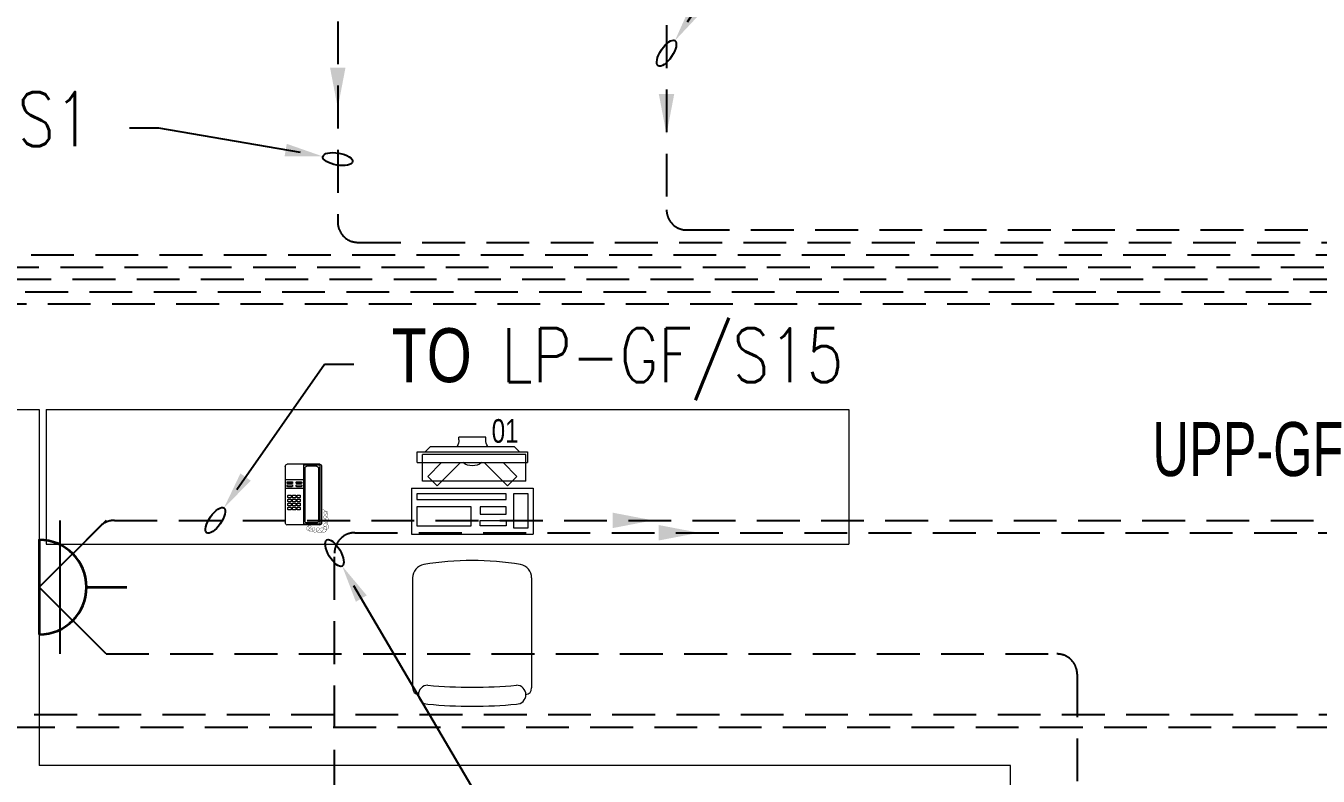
# Model space of a CAD drawing. Header units: inches. Extents: x -12418 to 57169, y -29325 to 19878.
# Drawn here: x 14148 to 18939, y -4107 to -1326 of the extents above; entities that cross this region are included whole.
import ezdxf
from ezdxf import colors
from ezdxf.entities.mleader import LeaderData, LeaderLine
from ezdxf.enums import TextEntityAlignment as Align
from ezdxf.math import Vec2, Vec3

# ---------------------------------------------------------------- set-up
doc = ezdxf.new("R2010")
doc.units = ezdxf.units.IN
doc.header["$LTSCALE"] = 25
doc.header["$MEASUREMENT"] = 0
doc.linetypes.add('DASHDOT', pattern=[25.4, 12.7, -6.35, 0, -6.35])
doc.linetypes.add('HIDDEN', pattern=[9.525, 6.35, -3.175])
doc.layers.get('0').update_dxf_attribs({"color": 8})
doc.layers.get('Defpoints').update_dxf_attribs({"color": 8})
for name, color, linetype, lineweight in [('00-Ground Floor$0$72_EGR_EQP_TAG', 142, 'Continuous', 5), ('00-Ground Floor$0$LOADING', 253, 'Continuous', 5), ('00-Ground Floor$0$Walls', 251, 'Continuous', 5), ('E-LITE-CIRC @ 100', 6, 'Continuous', 25), ('E-LITE-CLNG-CNDT', 6, 'DASHDOT', 35), ('E-LITE-EXIT-NUMB', 6, 'Continuous', 25), ('E-POWR-FLOR-CNDT', 6, 'HIDDEN', 25), ('E-POWR-FLOR-CNDT @ 100', 6, 'HIDDEN', 25), ('E-POWR-TEXT @ 100', 6, 'Continuous', 25), ('E-POWR-WALL @ 100', 4, 'Continuous', 35)]:
    doc.layers.add(name, color=color, linetype=linetype, lineweight=lineweight)
doc.styles.add('00-Ground Floor$0$X3G_ENTITY_257CFD', font='swisscl.ttf', dxfattribs={"height": 200})
doc.styles.add('DC_Elc_Romans', font='elc_romans.shx', dxfattribs={"width": 0.7})
doc.styles.add('DC_Simplex', font='SIMPLEX.shx', dxfattribs={"width": 0.7})

# ---------------------------------------------------------------- blocks, each defined once
blk = doc.blocks.new('00-Ground Floor$0$DM20079-P')
at = {"color": 0}
for p, q in [((-0.0686, 0.217), (-0.0686, 0.008)), ((-0.0616, 0.225), (0.0594, 0.225)), ((-0.0616, 0.225), (-0.0616, 0)), ((-0.0616, 0.222), (-0.0016, 0.222)), ((-0.0616, 0.212), (-0.0565, 0.212)), ((-0.0566, 0.2105), (-0.0566, 0.0145)), ((-0.0496, 0.2175), (-0.0136, 0.2175)), ((-0.0068, 0.212), (-0.0016, 0.212)), ((-0.0066, 0.2105), (-0.0066, 0.0145)), ((-0.0016, 0.225), (-0.0016, 0)), ((0.0664, 0.217), (0.0664, 0.008)), ((-0.0016, 0.1675), (0.0664, 0.1675)), ((-0.0016, 0.135), (0.0664, 0.135)), ((-0.0616, 0.013), (-0.0565, 0.013)), ((-0.0616, 0.003), (-0.0016, 0.003)), ((-0.0594, 0), (0.0594, 0)), ((-0.0496, 0.0075), (-0.0136, 0.0075)), ((-0.0068, 0.013), (-0.0016, 0.013))]:
    blk.add_line(p, q, dxfattribs=at)
for points in [[(0.0074, 0.1605, 0.414214), (0.0054, 0.1585), (0.0054, 0.1555, 0.414214), (0.0074, 0.1535), (0.0234, 0.1535, 0.414214), (0.0254, 0.1555), (0.0254, 0.1585, 0.414214), (0.0234, 0.1605)], [(0.0234, 0.142, 0.414214), (0.0254, 0.144), (0.0254, 0.147, 0.414214), (0.0234, 0.149), (0.0074, 0.149, 0.414214), (0.0054, 0.147), (0.0054, 0.144, 0.414214), (0.0074, 0.142)], [(0.0574, 0.1535, 0.414214), (0.0594, 0.1555), (0.0594, 0.1585, 0.414214), (0.0574, 0.1605), (0.0414, 0.1605, 0.414214), (0.0394, 0.1585), (0.0394, 0.1555, 0.414214), (0.0414, 0.1535)], [(0.0574, 0.142, 0.414214), (0.0594, 0.144), (0.0594, 0.147, 0.414214), (0.0574, 0.149), (0.0414, 0.149, 0.414214), (0.0394, 0.147), (0.0394, 0.144, 0.414214), (0.0414, 0.142)], [(0.0104, 0.103, 0.414214), (0.0124, 0.101), (0.0204, 0.101, 0.414214), (0.0224, 0.103), (0.0224, 0.109, 0.414214), (0.0204, 0.111), (0.0124, 0.111, 0.414214), (0.0104, 0.109)], [(0.0104, 0.088, 0.414214), (0.0124, 0.086), (0.0204, 0.086, 0.414214), (0.0224, 0.088), (0.0224, 0.094, 0.414214), (0.0204, 0.096), (0.0124, 0.096, 0.414214), (0.0104, 0.094)], [(0.0274, 0.103, 0.414214), (0.0294, 0.101), (0.0374, 0.101, 0.414214), (0.0394, 0.103), (0.0394, 0.109, 0.414214), (0.0374, 0.111), (0.0294, 0.111, 0.414214), (0.0274, 0.109)], [(0.0274, 0.088, 0.414214), (0.0294, 0.086), (0.0374, 0.086, 0.414214), (0.0394, 0.088), (0.0394, 0.094, 0.414214), (0.0374, 0.096), (0.0294, 0.096, 0.414214), (0.0274, 0.094)], [(0.0444, 0.103, 0.414214), (0.0464, 0.101), (0.0544, 0.101, 0.414214), (0.0564, 0.103), (0.0564, 0.109, 0.414214), (0.0544, 0.111), (0.0464, 0.111, 0.414214), (0.0444, 0.109)], [(0.0444, 0.088, 0.414214), (0.0464, 0.086), (0.0544, 0.086, 0.414214), (0.0564, 0.088), (0.0564, 0.094, 0.414214), (0.0544, 0.096), (0.0464, 0.096, 0.414214), (0.0444, 0.094)], [(0.0104, 0.073, 0.414214), (0.0124, 0.071), (0.0204, 0.071, 0.414214), (0.0224, 0.073), (0.0224, 0.079, 0.414214), (0.0204, 0.081), (0.0124, 0.081, 0.414214), (0.0104, 0.079)], [(0.0104, 0.058, 0.414214), (0.0124, 0.056), (0.0204, 0.056, 0.414214), (0.0224, 0.058), (0.0224, 0.064, 0.414214), (0.0204, 0.066), (0.0124, 0.066, 0.414214), (0.0104, 0.064)], [(0.0274, 0.073, 0.414214), (0.0294, 0.071), (0.0374, 0.071, 0.414214), (0.0394, 0.073), (0.0394, 0.079, 0.414214), (0.0374, 0.081), (0.0294, 0.081, 0.414214), (0.0274, 0.079)], [(0.0274, 0.058, 0.414214), (0.0294, 0.056), (0.0374, 0.056, 0.414214), (0.0394, 0.058), (0.0394, 0.064, 0.414214), (0.0374, 0.066), (0.0294, 0.066, 0.414214), (0.0274, 0.064)], [(0.0444, 0.073, 0.414214), (0.0464, 0.071), (0.0544, 0.071, 0.414214), (0.0564, 0.073), (0.0564, 0.079, 0.414214), (0.0544, 0.081), (0.0464, 0.081, 0.414214), (0.0444, 0.079)], [(0.0444, 0.058, 0.414214), (0.0464, 0.056), (0.0544, 0.056, 0.414214), (0.0564, 0.058), (0.0564, 0.064, 0.414214), (0.0544, 0.066), (0.0464, 0.066, 0.414214), (0.0444, 0.064)]]:
    blk.add_lwpolyline(points, format="xyb", close=True, dxfattribs=at)
at = {"color": 0, "const_width": 0.001}
blk.add_lwpolyline([(-0.0686, 0.059, 0.184574), (-0.0861, 0.0478, 1.44364), (-0.0769, 0.0452, 0.837915), (-0.0907, 0.0465, 0.30536), (-0.0835, 0.0248, 1.584726), (-0.0815, 0.034, 0.253153), (-0.094, 0.0228, 0.874198), (-0.0776, 0.0142, 0.915253), (-0.0897, 0.0168, 0.223821), (-0.0874, -0.0011, 1.703343), (-0.0796, 0.005, 0.588962), (-0.0934, -0.0114, 0.717795), (-0.0769, -0.0108, 0.983104), (-0.0875, -0.0075, 0.326362), (-0.0815, -0.0259, 0.758716), (-0.0657, -0.0134, 0.906186), (-0.0743, -0.016, 0.189488), (-0.067, -0.0272, 0.7948), (-0.0506, -0.0127, 1.223996), (-0.0585, -0.0193, 0.072149), (-0.0473, -0.0259, 0.645886), (-0.0341, -0.0134, 1.366917), (-0.042, -0.0193, 0.078415), (-0.0315, -0.0246, 0.723006), (-0.0229, -0.0127, 1.105484), (-0.0289, -0.018, 0.327892), (-0.017, -0.0193, 0.446638), (-0.0144, -0.0068, 0.327263), (-0.0269, -0.0029, 1.240441), (-0.0229, -0.0094, 0.611307), (-0.0278, 0.0075)], format="xyb", dxfattribs=at)
at = {"color": 0}
for centre, radius, start, end in [((-0.0605, 0.217), 0.00813, 97.9633, 179.6649), ((-0.0496, 0.2105), 0.007, 90, 180), ((-0.0136, 0.2105), 0.007, 0, 90), ((0.0582, 0.217), 0.00813, 0.3351, 82.0367), ((-0.0605, 0.008), 0.00813, 180.3351, 277.9633), ((-0.0496, 0.0145), 0.007, 180, 270), ((-0.0136, 0.0145), 0.007, 270, 0), ((0.0582, 0.008), 0.00813, 277.9633, 359.6649)]:
    blk.add_arc(centre, radius, start, end, dxfattribs=at)
blk = doc.blocks.new('00-Ground Floor$0$GF21021-P')
for p, q in [((-0.2207, 0.4756), (-0.2207, 0.0675)), ((0.2205, 0.4756), (0.2205, 0.0675))]:
    blk.add_line(p, q)
for centre, radius, start, end in [((-0.0001, -0.5295), 1.0695, 80.3671, 99.6329), ((-0.1707, 0.4756), 0.05, 99.6329, 180), ((0.1705, 0.4756), 0.05, 0, 80.3671), ((-0.1957, 0.0675), 0.025, 180, 261.4721), ((-0.1643, 0.0425), 0.0351, 90, 270), ((0, 1.8467), 1.7767, 264.6946, 275.3053), ((0.1641, 0.0425), 0.0351, 270, 90), ((0.1955, 0.0675), 0.025, 278.5279, 0), ((0, 1.8314), 1.8314, 264.8532, 275.147)]:
    blk.add_arc(centre, radius, start, end)
blk = doc.blocks.new('00-Ground Floor$0$ITCWLS1-P')
at = {"layer": '00-Ground Floor$0$LOADING'}
for p, q in [((-0.17, 0.45), (-0.17, 0)), ((-0.17, 0.45), (0, 0.45)), ((0, 0.45), (0, 0)), ((-0.3251, 0.38, 0), (-0.3051, 0.4, 0)), ((-0.2651, 0.43, 0), (-0.3051, 0.43, 0)), ((-0.3051, 0.43, 0), (-0.3051, 0.02, 0)), ((-0.197, 0.4094), (-0.295, 0.4094)), ((-0.295, 0.0264), (-0.295, 0.4094)), ((-0.2651, 0.43, 0), (-0.2651, 0.02, 0)), ((-0.197, 0.0264), (-0.197, 0.4094)), ((-0.1496, 0.4305), (-0.1291, 0.4305)), ((-0.1291, 0.4305), (-0.1291, 0.4089)), ((-0.3251, 0.38, 0), (-0.3251, 0.07, 0)), ((-0.3503, 0.275), (-0.3596, 0.275)), ((-0.3596, 0.175), (-0.3596, 0.275)), ((-0.3503, 0.175), (-0.3596, 0.175)), ((-0.3251, 0.07, 0), (-0.3051, 0.05, 0)), ((-0.3051, 0.02, 0), (-0.2651, 0.02, 0)), ((-0.197, 0.0264), (-0.295, 0.0264)), ((-0.17, 0), (0, 0))]:
    blk.add_line(p, q, dxfattribs=at)
at = {"layer": '00-Ground Floor$0$LOADING', "extrusion": (2.48281e-10, 3.18408e-10, -1)}
for p, q in [((-0.2651, 0.3395), (-0.2144, 0.3902)), ((-0.1791, 0.3548), (-0.2144, 0.3902)), ((-0.2651, 0.2688), (-0.1791, 0.3548))]:
    blk.add_line(p, q, dxfattribs=at)
at = {"layer": '00-Ground Floor$0$LOADING', "extrusion": (2.48281e-10, -3.18408e-10, -1)}
for p, q in [((-0.2651, 0.1812), (-0.1791, 0.0952)), ((-0.2651, 0.1105), (-0.2144, 0.0598)), ((-0.1791, 0.0952), (-0.2144, 0.0598))]:
    blk.add_line(p, q, dxfattribs=at)
at = {"layer": '00-Ground Floor$0$LOADING'}
for points in [[(-0.1291, 0.4089), (-0.1291, 0.1), (-0.1496, 0.1), (-0.1496, 0.4305)], [(-0.1496, 0.1), (-0.1496, 0.1), (-0.1496, 0.1), (-0.1496, 0.1), (-0.1496, 0.1), (-0.1496, 0.1), (-0.1496, 0.1), (-0.1496, 0.1), (-0.1496, 0.1)], [(-0.1496, 0.1), (-0.1496, 0.1), (-0.1496, 0.1), (-0.1496, 0.1), (-0.1496, 0.1), (-0.1496, 0.1), (-0.1496, 0.1), (-0.1496, 0.1), (-0.1496, 0.1), (-0.1496, 0.1), (-0.1496, 0.1), (-0.1496, 0.1), (-0.1496, 0.1), (-0.1496, 0.1), (-0.1496, 0.1), (-0.1496, 0.1), (-0.1496, 0.1), (-0.1496, 0.1)], [(-0.1496, 0.1), (-0.1496, 0.1), (-0.1496, 0.1), (-0.1496, 0.1), (-0.1496, 0.1), (-0.1496, 0.1), (-0.1496, 0.1), (-0.1496, 0.1), (-0.1496, 0.1), (-0.1496, 0.1)], [(-0.1496, 0.1), (-0.1496, 0.1), (-0.1496, 0.1), (-0.1496, 0.1), (-0.1496, 0.1), (-0.1496, 0.1), (-0.1496, 0.1)], [(-0.1496, 0.1), (-0.1496, 0.1), (-0.1496, 0.1), (-0.1496, 0.1), (-0.1496, 0.1), (-0.1496, 0.1), (-0.1496, 0.1), (-0.1496, 0.1), (-0.1496, 0.1), (-0.1496, 0.1)], [(-0.1496, 0.1), (-0.1496, 0.1), (-0.1496, 0.1), (-0.1496, 0.1), (-0.1496, 0.1), (-0.1496, 0.1), (-0.1496, 0.1), (-0.1496, 0.1), (-0.1496, 0.1), (-0.1496, 0.1), (-0.1496, 0.1), (-0.1496, 0.1), (-0.1496, 0.1), (-0.1496, 0.1), (-0.1496, 0.1)], [(-0.1496, 0.1), (-0.1496, 0.1), (-0.1496, 0.1), (-0.1496, 0.1), (-0.1496, 0.1), (-0.1496, 0.1), (-0.1496, 0.1), (-0.1496, 0.1), (-0.1496, 0.1), (-0.1496, 0.1)], [(-0.1496, 0.1), (-0.1496, 0.1), (-0.1496, 0.1), (-0.1496, 0.1), (-0.1496, 0.1), (-0.1496, 0.1), (-0.1496, 0.1), (-0.1496, 0.1), (-0.1496, 0.1), (-0.1496, 0.1)], [(-0.1496, 0.1), (-0.1496, 0.1), (-0.1496, 0.1), (-0.1496, 0.1), (-0.1496, 0.1), (-0.1496, 0.1), (-0.1496, 0.1), (-0.1496, 0.1), (-0.1496, 0.1), (-0.1496, 0.1), (-0.1496, 0.1), (-0.1496, 0.1), (-0.1496, 0.1), (-0.1496, 0.1), (-0.1496, 0.1), (-0.1496, 0.1), (-0.1496, 0.1), (-0.1496, 0.1), (-0.1496, 0.1), (-0.1496, 0.1), (-0.1496, 0.1), (-0.1496, 0.1), (-0.1496, 0.1), (-0.1496, 0.1), (-0.1496, 0.1), (-0.1496, 0.1), (-0.1496, 0.1), (-0.1496, 0.1), (-0.1496, 0.1), (-0.1496, 0.1), (-0.1496, 0.1), (-0.1496, 0.1), (-0.1496, 0.1), (-0.1496, 0.1), (-0.1496, 0.1), (-0.1496, 0.1), (-0.1496, 0.1), (-0.1496, 0.1), (-0.1496, 0.1), (-0.1496, 0.1), (-0.1496, 0.1), (-0.1496, 0.1), (-0.1496, 0.1), (-0.1496, 0.1), (-0.1496, 0.1), (-0.1496, 0.1), (-0.1496, 0.1), (-0.1496, 0.1), (-0.1496, 0.1), (-0.1496, 0.1), (-0.1496, 0.1), (-0.1496, 0.1), (-0.1496, 0.1), (-0.1496, 0.1)], [(-0.1496, 0.1), (-0.1496, 0.1), (-0.1496, 0.1), (-0.1496, 0.1), (-0.1496, 0.1), (-0.1496, 0.1), (-0.1496, 0.1), (-0.1496, 0.1), (-0.1496, 0.1), (-0.1496, 0.1), (-0.1496, 0.1), (-0.1496, 0.1), (-0.1496, 0.1), (-0.1496, 0.1), (-0.1496, 0.1), (-0.1496, 0.1), (-0.1496, 0.1), (-0.1496, 0.1), (-0.1496, 0.1), (-0.1496, 0.1), (-0.1496, 0.1), (-0.1496, 0.1), (-0.1496, 0.1), (-0.1496, 0.1), (-0.1496, 0.1), (-0.1496, 0.1), (-0.1496, 0.1), (-0.1496, 0.1), (-0.1496, 0.1), (-0.1496, 0.1), (-0.1496, 0.1), (-0.1496, 0.1), (-0.1496, 0.1), (-0.1496, 0.1), (-0.1496, 0.1), (-0.1496, 0.1), (-0.1496, 0.1), (-0.1496, 0.1), (-0.1496, 0.1), (-0.1496, 0.1), (-0.1496, 0.1), (-0.1496, 0.1), (-0.1496, 0.1), (-0.1496, 0.1), (-0.1496, 0.1), (-0.1496, 0.1), (-0.1496, 0.1), (-0.1496, 0.1), (-0.1496, 0.1), (-0.1496, 0.1), (-0.1496, 0.1), (-0.1496, 0.1), (-0.1496, 0.1), (-0.1496, 0.1), (-0.1496, 0.1), (-0.1496, 0.1), (-0.1496, 0.1), (-0.1496, 0.1), (-0.1496, 0.1), (-0.1496, 0.1), (-0.1496, 0.1), (-0.1496, 0.1), (-0.1496, 0.1), (-0.1496, 0.1), (-0.1496, 0.1), (-0.1496, 0.1), (-0.1496, 0.1), (-0.1496, 0.1), (-0.1496, 0.1), (-0.1496, 0.1), (-0.1496, 0.1), (-0.1496, 0.1), (-0.1496, 0.1), (-0.1496, 0.1), (-0.1496, 0.1), (-0.1496, 0.1), (-0.1496, 0.1), (-0.1496, 0.1), (-0.1496, 0.1), (-0.1496, 0.1), (-0.1496, 0.1), (-0.1496, 0.1), (-0.1496, 0.1), (-0.1496, 0.1), (-0.1496, 0.1), (-0.1496, 0.1), (-0.1496, 0.1), (-0.1496, 0.1), (-0.1496, 0.1)], [(-0.1496, 0.1), (-0.1496, 0.1), (-0.1496, 0.1), (-0.1496, 0.1), (-0.1496, 0.1), (-0.1496, 0.1), (-0.1496, 0.1), (-0.1496, 0.1), (-0.1496, 0.1), (-0.1496, 0.1), (-0.1496, 0.1), (-0.1496, 0.1)], [(-0.1496, 0.1), (-0.1496, 0.1), (-0.1496, 0.1), (-0.1496, 0.1), (-0.1496, 0.1), (-0.1496, 0.1), (-0.1496, 0.1)], [(-0.1496, 0.1), (-0.1496, 0.1), (-0.1496, 0.1), (-0.1496, 0.1), (-0.1496, 0.1), (-0.1496, 0.1), (-0.1496, 0.1), (-0.1496, 0.1), (-0.1496, 0.1), (-0.1496, 0.1), (-0.1496, 0.1), (-0.1496, 0.1), (-0.1496, 0.1), (-0.1496, 0.1), (-0.1496, 0.1), (-0.1496, 0.1), (-0.1496, 0.1)], [(-0.1496, 0.1), (-0.1496, 0.1), (-0.1496, 0.1), (-0.1496, 0.1), (-0.1496, 0.1), (-0.1496, 0.1), (-0.1496, 0.1), (-0.1496, 0.1), (-0.1496, 0.1), (-0.1496, 0.1), (-0.1496, 0.1), (-0.1496, 0.1), (-0.1496, 0.1), (-0.1496, 0.1), (-0.1496, 0.1), (-0.1496, 0.1), (-0.1496, 0.1), (-0.1496, 0.1), (-0.1496, 0.1), (-0.1496, 0.1), (-0.1496, 0.1), (-0.1496, 0.1), (-0.1496, 0.1), (-0.1496, 0.1), (-0.1496, 0.1), (-0.1496, 0.1), (-0.1496, 0.1), (-0.1496, 0.1), (-0.1496, 0.1), (-0.1496, 0.1), (-0.1496, 0.1), (-0.1496, 0.1), (-0.1496, 0.1), (-0.1496, 0.1), (-0.1496, 0.1), (-0.1496, 0.1), (-0.1496, 0.1), (-0.1496, 0.1), (-0.1496, 0.1), (-0.1496, 0.1), (-0.1496, 0.1), (-0.1496, 0.1), (-0.1496, 0.1), (-0.1496, 0.1), (-0.1496, 0.1), (-0.1496, 0.1), (-0.1496, 0.1), (-0.1496, 0.1), (-0.1496, 0.1), (-0.1496, 0.1), (-0.1496, 0.1), (-0.1496, 0.1), (-0.1496, 0.1), (-0.1496, 0.1), (-0.1496, 0.1), (-0.1496, 0.1), (-0.1496, 0.1), (-0.1496, 0.1), (-0.1496, 0.1), (-0.1496, 0.1), (-0.1496, 0.1), (-0.1496, 0.1), (-0.1496, 0.1), (-0.1496, 0.1), (-0.1496, 0.1), (-0.1496, 0.1), (-0.1496, 0.1), (-0.1496, 0.1), (-0.1496, 0.1), (-0.1496, 0.1), (-0.1496, 0.1), (-0.1496, 0.1), (-0.1496, 0.1), (-0.1496, 0.1), (-0.1496, 0.1), (-0.1496, 0.1), (-0.1496, 0.1), (-0.1496, 0.1), (-0.1496, 0.1), (-0.1496, 0.1), (-0.1496, 0.1), (-0.1496, 0.1), (-0.1496, 0.1), (-0.1496, 0.1), (-0.1496, 0.1), (-0.1496, 0.1), (-0.1496, 0.1), (-0.1496, 0.1), (-0.1496, 0.1), (-0.1496, 0.1), (-0.1496, 0.1), (-0.1496, 0.1), (-0.1496, 0.1), (-0.1496, 0.1), (-0.1496, 0.1), (-0.1496, 0.1), (-0.1496, 0.1), (-0.1496, 0.1), (-0.1496, 0.1), (-0.1496, 0.1), (-0.1496, 0.1), (-0.1496, 0.1), (-0.1496, 0.1), (-0.1496, 0.1), (-0.1496, 0.1), (-0.1496, 0.1), (-0.1496, 0.1), (-0.1496, 0.1), (-0.1496, 0.1), (-0.1496, 0.1), (-0.1496, 0.1)], [(-0.1496, 0.1), (-0.1496, 0.1), (-0.1496, 0.1), (-0.1496, 0.1), (-0.1496, 0.1), (-0.1496, 0.1), (-0.1496, 0.1), (-0.1496, 0.1)]]:
    blk.add_lwpolyline(points, dxfattribs=at)
for points in [[(-0.1019, 0.4305), (-0.0304, 0.4305), (-0.0304, 0.2294), (-0.1019, 0.2294)], [(-0.1019, 0.1954), (-0.0747, 0.1954), (-0.0747, 0.1), (-0.1019, 0.1)], [(-0.0304, 0.1954), (-0.0508, 0.1954), (-0.0508, 0.1), (-0.0304, 0.1)], [(-0.1496, 0.1), (-0.1496, 0.1), (-0.1496, 0.1), (-0.1496, 0.1), (-0.1496, 0.1), (-0.1496, 0.1), (-0.1496, 0.1), (-0.1496, 0.1), (-0.1496, 0.1), (-0.1496, 0.1), (-0.1496, 0.1), (-0.1496, 0.1), (-0.1496, 0.1), (-0.1496, 0.1), (-0.1496, 0.1), (-0.1496, 0.1), (-0.1496, 0.1), (-0.1496, 0.1), (-0.1496, 0.1), (-0.1496, 0.1), (-0.1496, 0.1), (-0.1496, 0.1), (-0.1496, 0.1), (-0.1496, 0.1), (-0.1496, 0.1), (-0.1496, 0.1), (-0.1496, 0.1), (-0.1496, 0.1), (-0.1496, 0.1), (-0.1496, 0.1), (-0.1496, 0.1), (-0.1496, 0.1), (-0.1496, 0.1), (-0.1496, 0.1), (-0.1496, 0.1), (-0.1496, 0.1), (-0.1496, 0.1), (-0.1496, 0.1), (-0.1496, 0.1), (-0.1496, 0.1), (-0.1496, 0.1), (-0.1496, 0.1), (-0.1496, 0.1), (-0.1496, 0.1), (-0.1496, 0.1), (-0.1496, 0.1), (-0.1496, 0.1), (-0.1496, 0.1), (-0.1496, 0.1), (-0.1496, 0.1), (-0.1496, 0.1), (-0.1496, 0.1), (-0.1496, 0.1), (-0.1496, 0.1), (-0.1496, 0.1), (-0.1496, 0.1), (-0.1496, 0.1), (-0.1496, 0.1), (-0.1496, 0.1), (-0.1496, 0.1), (-0.1496, 0.1), (-0.1496, 0.1), (-0.1496, 0.1), (-0.1496, 0.1), (-0.1496, 0.1), (-0.1496, 0.1), (-0.1496, 0.1), (-0.1496, 0.1), (-0.1496, 0.1), (-0.1496, 0.1), (-0.1496, 0.1), (-0.1496, 0.1), (-0.1496, 0.1), (-0.1496, 0.1), (-0.1496, 0.1), (-0.1496, 0.1), (-0.1496, 0.1), (-0.1496, 0.1), (-0.1496, 0.1), (-0.1496, 0.1), (-0.1496, 0.1), (-0.1496, 0.1), (-0.1496, 0.1), (-0.1496, 0.1), (-0.1496, 0.1), (-0.1496, 0.1), (-0.1496, 0.1), (-0.1496, 0.1), (-0.1496, 0.1), (-0.1496, 0.1), (-0.1496, 0.1), (-0.1496, 0.1), (-0.1496, 0.1), (-0.1496, 0.1), (-0.1496, 0.1), (-0.1496, 0.1), (-0.1496, 0.1), (-0.1496, 0.1), (-0.1496, 0.1), (-0.1496, 0.1), (-0.1496, 0.1), (-0.1496, 0.1), (-0.1496, 0.1), (-0.1496, 0.1), (-0.1496, 0.1), (-0.1496, 0.1), (-0.1496, 0.1), (-0.1496, 0.1), (-0.1496, 0.1), (-0.1496, 0.1), (-0.1496, 0.1), (-0.1496, 0.1), (-0.1496, 0.1), (-0.1496, 0.1), (-0.1496, 0.1), (-0.1496, 0.1), (-0.1496, 0.1), (-0.1496, 0.1), (-0.1496, 0.1), (-0.1496, 0.1), (-0.1496, 0.1), (-0.1496, 0.1), (-0.1496, 0.1), (-0.1496, 0.1), (-0.1496, 0.1), (-0.1496, 0.1), (-0.1496, 0.1), (-0.1496, 0.1), (-0.1496, 0.1), (-0.1496, 0.1), (-0.1496, 0.1), (-0.1496, 0.1), (-0.1496, 0.1), (-0.1496, 0.1), (-0.1496, 0.1), (-0.1496, 0.1), (-0.1496, 0.1), (-0.1496, 0.1), (-0.1496, 0.1), (-0.1496, 0.1), (-0.1496, 0.1), (-0.1496, 0.1), (-0.1496, 0.1), (-0.1496, 0.1), (-0.1496, 0.1), (-0.1496, 0.1), (-0.1496, 0.1), (-0.1496, 0.1), (-0.1496, 0.1), (-0.1496, 0.1), (-0.1496, 0.1), (-0.1496, 0.1), (-0.1496, 0.1), (-0.1496, 0.1), (-0.1496, 0.1), (-0.1496, 0.1), (-0.1496, 0.1), (-0.1496, 0.1), (-0.1496, 0.1), (-0.1496, 0.1), (-0.1496, 0.1), (-0.1496, 0.1), (-0.1496, 0.1), (-0.1496, 0.1), (-0.1496, 0.1), (-0.1496, 0.1), (-0.1496, 0.1), (-0.1496, 0.1), (-0.1496, 0.1), (-0.1496, 0.1), (-0.1496, 0.1), (-0.1496, 0.1), (-0.1496, 0.1), (-0.1496, 0.1), (-0.1496, 0.1), (-0.1496, 0.1), (-0.1496, 0.1), (-0.1496, 0.1), (-0.1496, 0.1), (-0.1496, 0.1), (-0.1496, 0.1), (-0.1496, 0.1), (-0.1496, 0.1), (-0.1496, 0.1), (-0.1496, 0.1), (-0.1496, 0.1), (-0.1496, 0.1), (-0.1496, 0.1), (-0.1496, 0.1), (-0.1496, 0.1), (-0.1496, 0.1), (-0.1496, 0.1), (-0.1496, 0.1), (-0.1496, 0.1), (-0.1496, 0.1), (-0.1496, 0.1), (-0.1496, 0.1), (-0.1496, 0.1), (-0.1496, 0.1), (-0.1496, 0.1), (-0.1496, 0.1), (-0.1496, 0.1), (-0.1496, 0.1), (-0.1496, 0.1), (-0.1496, 0.1), (-0.1496, 0.1), (-0.1496, 0.1), (-0.1496, 0.1), (-0.1496, 0.1), (-0.1496, 0.1), (-0.1496, 0.1), (-0.1496, 0.1), (-0.1496, 0.1), (-0.1496, 0.1), (-0.1496, 0.1), (-0.1496, 0.1), (-0.1496, 0.1), (-0.1496, 0.1), (-0.1496, 0.1), (-0.1496, 0.1), (-0.1496, 0.1), (-0.1496, 0.1), (-0.1496, 0.1), (-0.1496, 0.1), (-0.1496, 0.1), (-0.1496, 0.1), (-0.1496, 0.1), (-0.1496, 0.1), (-0.1496, 0.1), (-0.1496, 0.1), (-0.1496, 0.1), (-0.1496, 0.1), (-0.1496, 0.1), (-0.1496, 0.1), (-0.1496, 0.1), (-0.1496, 0.1), (-0.1496, 0.1), (-0.1496, 0.1), (-0.1496, 0.1), (-0.1496, 0.1), (-0.1496, 0.1), (-0.1496, 0.1), (-0.1496, 0.1), (-0.1496, 0.1), (-0.1496, 0.1), (-0.1496, 0.1), (-0.1496, 0.1), (-0.1496, 0.1), (-0.1496, 0.1), (-0.1496, 0.1), (-0.1496, 0.1), (-0.1496, 0.1), (-0.1496, 0.1), (-0.1496, 0.1), (-0.1496, 0.1), (-0.1496, 0.1), (-0.1496, 0.1), (-0.1496, 0.1), (-0.1496, 0.1), (-0.1496, 0.1), (-0.1496, 0.1), (-0.1496, 0.1), (-0.1496, 0.1), (-0.1496, 0.1), (-0.1496, 0.1), (-0.1496, 0.1), (-0.1496, 0.1), (-0.1496, 0.1), (-0.1496, 0.1), (-0.1496, 0.1), (-0.1496, 0.1), (-0.1496, 0.1), (-0.1496, 0.1), (-0.1496, 0.1), (-0.1496, 0.1), (-0.1496, 0.1), (-0.1496, 0.1)], [(-0.1496, 0.1), (-0.1496, 0.1), (-0.1496, 0.1), (-0.1496, 0.1), (-0.1496, 0.1), (-0.1496, 0.1), (-0.1496, 0.1), (-0.1496, 0.1), (-0.1496, 0.1), (-0.1496, 0.1), (-0.1496, 0.1), (-0.1496, 0.1), (-0.1496, 0.1), (-0.1496, 0.1), (-0.1496, 0.1), (-0.1496, 0.1), (-0.1496, 0.1), (-0.1496, 0.1), (-0.1496, 0.1), (-0.1496, 0.1), (-0.1496, 0.1), (-0.1496, 0.1), (-0.1496, 0.1), (-0.1496, 0.1), (-0.1496, 0.1), (-0.1496, 0.1), (-0.1496, 0.1), (-0.1496, 0.1), (-0.1496, 0.1), (-0.1496, 0.1), (-0.1496, 0.1), (-0.1496, 0.1), (-0.1496, 0.1), (-0.1496, 0.1), (-0.1496, 0.1), (-0.1496, 0.1), (-0.1496, 0.1), (-0.1496, 0.1), (-0.1496, 0.1), (-0.1496, 0.1), (-0.1496, 0.1), (-0.1496, 0.1), (-0.1496, 0.1), (-0.1496, 0.1), (-0.1496, 0.1), (-0.1496, 0.1), (-0.1496, 0.1), (-0.1496, 0.1), (-0.1496, 0.1), (-0.1496, 0.1), (-0.1496, 0.1), (-0.1496, 0.1), (-0.1496, 0.1), (-0.1496, 0.1), (-0.1496, 0.1), (-0.1496, 0.1), (-0.1496, 0.1), (-0.1496, 0.1), (-0.1496, 0.1), (-0.1496, 0.1), (-0.1496, 0.1), (-0.1496, 0.1), (-0.1496, 0.1), (-0.1496, 0.1), (-0.1496, 0.1), (-0.1496, 0.1), (-0.1496, 0.1), (-0.1496, 0.1), (-0.1496, 0.1), (-0.1496, 0.1), (-0.1496, 0.1), (-0.1496, 0.1), (-0.1496, 0.1), (-0.1496, 0.1), (-0.1496, 0.1), (-0.1496, 0.1), (-0.1496, 0.1), (-0.1496, 0.1), (-0.1496, 0.1), (-0.1496, 0.1), (-0.1496, 0.1), (-0.1496, 0.1), (-0.1496, 0.1), (-0.1496, 0.1), (-0.1496, 0.1), (-0.1496, 0.1), (-0.1496, 0.1), (-0.1496, 0.1), (-0.1496, 0.1), (-0.1496, 0.1), (-0.1496, 0.1), (-0.1496, 0.1), (-0.1496, 0.1), (-0.1496, 0.1), (-0.1496, 0.1), (-0.1496, 0.1), (-0.1496, 0.1), (-0.1496, 0.1), (-0.1496, 0.1), (-0.1496, 0.1), (-0.1496, 0.1), (-0.1496, 0.1), (-0.1496, 0.1), (-0.1496, 0.1), (-0.1496, 0.1), (-0.1496, 0.1), (-0.1496, 0.1), (-0.1496, 0.1), (-0.1496, 0.1), (-0.1496, 0.1), (-0.1496, 0.1), (-0.1496, 0.1), (-0.1496, 0.1), (-0.1496, 0.1), (-0.1496, 0.1), (-0.1496, 0.1), (-0.1496, 0.1), (-0.1496, 0.1), (-0.1496, 0.1), (-0.1496, 0.1), (-0.1496, 0.1), (-0.1496, 0.1), (-0.1496, 0.1), (-0.1496, 0.1), (-0.1496, 0.1), (-0.1496, 0.1), (-0.1496, 0.1), (-0.1496, 0.1), (-0.1496, 0.1), (-0.1496, 0.1), (-0.1496, 0.1), (-0.1496, 0.1), (-0.1496, 0.1), (-0.1496, 0.1), (-0.1496, 0.1), (-0.1496, 0.1), (-0.1496, 0.1), (-0.1496, 0.1), (-0.1496, 0.1), (-0.1496, 0.1), (-0.1496, 0.1), (-0.1496, 0.1), (-0.1496, 0.1), (-0.1496, 0.1), (-0.1496, 0.1), (-0.1496, 0.1), (-0.1496, 0.1), (-0.1496, 0.1), (-0.1496, 0.1), (-0.1496, 0.1), (-0.1496, 0.1), (-0.1496, 0.1), (-0.1496, 0.1), (-0.1496, 0.1), (-0.1496, 0.1), (-0.1496, 0.1), (-0.1496, 0.1), (-0.1496, 0.1), (-0.1496, 0.1), (-0.1496, 0.1), (-0.1496, 0.1), (-0.1496, 0.1), (-0.1496, 0.1), (-0.1496, 0.1), (-0.1496, 0.1), (-0.1496, 0.1), (-0.1496, 0.1), (-0.1496, 0.1), (-0.1496, 0.1), (-0.1496, 0.1), (-0.1496, 0.1), (-0.1496, 0.1), (-0.1496, 0.1), (-0.1496, 0.1), (-0.1496, 0.1), (-0.1496, 0.1), (-0.1496, 0.1), (-0.1496, 0.1), (-0.1496, 0.1), (-0.1496, 0.1), (-0.1496, 0.1), (-0.1496, 0.1), (-0.1496, 0.1), (-0.1496, 0.1), (-0.1496, 0.1), (-0.1496, 0.1), (-0.1496, 0.1), (-0.1496, 0.1), (-0.1496, 0.1), (-0.1496, 0.1), (-0.1496, 0.1), (-0.1496, 0.1), (-0.1496, 0.1), (-0.1496, 0.1), (-0.1496, 0.1), (-0.1496, 0.1), (-0.1496, 0.1), (-0.1496, 0.1), (-0.1496, 0.1), (-0.1496, 0.1), (-0.1496, 0.1), (-0.1496, 0.1), (-0.1496, 0.1), (-0.1496, 0.1), (-0.1496, 0.1), (-0.1496, 0.1), (-0.1496, 0.1), (-0.1496, 0.1), (-0.1496, 0.1), (-0.1496, 0.1), (-0.1496, 0.1), (-0.1496, 0.1), (-0.1496, 0.1), (-0.1496, 0.1)], [(-0.1496, 0.1), (-0.1496, 0.1), (-0.1496, 0.1), (-0.1496, 0.1), (-0.1496, 0.1), (-0.1496, 0.1), (-0.1496, 0.1), (-0.1496, 0.1), (-0.1496, 0.1), (-0.1496, 0.1), (-0.1496, 0.1), (-0.1496, 0.1), (-0.1496, 0.1), (-0.1496, 0.1), (-0.1496, 0.1), (-0.1496, 0.1), (-0.1496, 0.1), (-0.1496, 0.1), (-0.1496, 0.1), (-0.1496, 0.1), (-0.1496, 0.1), (-0.1496, 0.1), (-0.1496, 0.1), (-0.1496, 0.1), (-0.1496, 0.1), (-0.1496, 0.1), (-0.1496, 0.1), (-0.1496, 0.1), (-0.1496, 0.1), (-0.1496, 0.1), (-0.1496, 0.1), (-0.1496, 0.1), (-0.1496, 0.1), (-0.1496, 0.1), (-0.1496, 0.1), (-0.1496, 0.1), (-0.1496, 0.1), (-0.1496, 0.1), (-0.1496, 0.1), (-0.1496, 0.1), (-0.1496, 0.1), (-0.1496, 0.1), (-0.1496, 0.1), (-0.1496, 0.1), (-0.1496, 0.1), (-0.1496, 0.1), (-0.1496, 0.1), (-0.1496, 0.1), (-0.1496, 0.1), (-0.1496, 0.1), (-0.1496, 0.1), (-0.1496, 0.1), (-0.1496, 0.1), (-0.1496, 0.1), (-0.1496, 0.1), (-0.1496, 0.1), (-0.1496, 0.1), (-0.1496, 0.1), (-0.1496, 0.1), (-0.1496, 0.1), (-0.1496, 0.1), (-0.1496, 0.1), (-0.1496, 0.1), (-0.1496, 0.1), (-0.1496, 0.1), (-0.1496, 0.1), (-0.1496, 0.1), (-0.1496, 0.1), (-0.1496, 0.1), (-0.1496, 0.1), (-0.1496, 0.1), (-0.1496, 0.1), (-0.1496, 0.1), (-0.1496, 0.1), (-0.1496, 0.1), (-0.1496, 0.1), (-0.1496, 0.1), (-0.1496, 0.1), (-0.1496, 0.1), (-0.1496, 0.1), (-0.1496, 0.1), (-0.1496, 0.1), (-0.1496, 0.1), (-0.1496, 0.1), (-0.1496, 0.1), (-0.1496, 0.1), (-0.1496, 0.1), (-0.1496, 0.1), (-0.1496, 0.1), (-0.1496, 0.1), (-0.1496, 0.1), (-0.1496, 0.1), (-0.1496, 0.1), (-0.1496, 0.1), (-0.1496, 0.1), (-0.1496, 0.1), (-0.1496, 0.1), (-0.1496, 0.1), (-0.1496, 0.1), (-0.1496, 0.1), (-0.1496, 0.1), (-0.1496, 0.1), (-0.1496, 0.1), (-0.1496, 0.1), (-0.1496, 0.1), (-0.1496, 0.1), (-0.1496, 0.1), (-0.1496, 0.1), (-0.1496, 0.1), (-0.1496, 0.1), (-0.1496, 0.1), (-0.1496, 0.1), (-0.1496, 0.1), (-0.1496, 0.1), (-0.1496, 0.1), (-0.1496, 0.1), (-0.1496, 0.1), (-0.1496, 0.1), (-0.1496, 0.1), (-0.1496, 0.1), (-0.1496, 0.1), (-0.1496, 0.1), (-0.1496, 0.1), (-0.1496, 0.1), (-0.1496, 0.1), (-0.1496, 0.1), (-0.1496, 0.1), (-0.1496, 0.1), (-0.1496, 0.1), (-0.1496, 0.1), (-0.1496, 0.1), (-0.1496, 0.1), (-0.1496, 0.1), (-0.1496, 0.1), (-0.1496, 0.1), (-0.1496, 0.1), (-0.1496, 0.1), (-0.1496, 0.1), (-0.1496, 0.1), (-0.1496, 0.1), (-0.1496, 0.1), (-0.1496, 0.1), (-0.1496, 0.1), (-0.1496, 0.1), (-0.1496, 0.1), (-0.1496, 0.1), (-0.1496, 0.1), (-0.1496, 0.1), (-0.1496, 0.1), (-0.1496, 0.1), (-0.1496, 0.1), (-0.1496, 0.1), (-0.1496, 0.1), (-0.1496, 0.1), (-0.1496, 0.1), (-0.1496, 0.1), (-0.1496, 0.1), (-0.1496, 0.1), (-0.1496, 0.1), (-0.1496, 0.1), (-0.1496, 0.1), (-0.1496, 0.1), (-0.1496, 0.1), (-0.1496, 0.1), (-0.1496, 0.1), (-0.1496, 0.1), (-0.1496, 0.1), (-0.1496, 0.1), (-0.1496, 0.1), (-0.1496, 0.1), (-0.1496, 0.1), (-0.1496, 0.1), (-0.1496, 0.1), (-0.1496, 0.1), (-0.1496, 0.1), (-0.1496, 0.1), (-0.1496, 0.1), (-0.1496, 0.1), (-0.1496, 0.1), (-0.1496, 0.1), (-0.1496, 0.1), (-0.1496, 0.1), (-0.1496, 0.1), (-0.1496, 0.1), (-0.1496, 0.1), (-0.1496, 0.1), (-0.1496, 0.1), (-0.1496, 0.1), (-0.1496, 0.1), (-0.1496, 0.1), (-0.1496, 0.1), (-0.1496, 0.1), (-0.1496, 0.1), (-0.1496, 0.1), (-0.1496, 0.1), (-0.1496, 0.1), (-0.1496, 0.1), (-0.1496, 0.1), (-0.1496, 0.1), (-0.1496, 0.1), (-0.1496, 0.1), (-0.1496, 0.1), (-0.1496, 0.1), (-0.1496, 0.1), (-0.1496, 0.1), (-0.1496, 0.1), (-0.1496, 0.1), (-0.1496, 0.1), (-0.1496, 0.1), (-0.1496, 0.1), (-0.1496, 0.1), (-0.1496, 0.1), (-0.1496, 0.1), (-0.1496, 0.1), (-0.1496, 0.1), (-0.1496, 0.1), (-0.1496, 0.1), (-0.1496, 0.1), (-0.1496, 0.1)], [(-0.1496, 0.0727), (-0.0236, 0.0727), (-0.0236, 0.0182), (-0.1496, 0.0182)]]:
    blk.add_lwpolyline(points, close=True, dxfattribs=at)
for centre, radius, start, end in [((-0.3503, 0.325), 0.05, 270, 300.3093), ((-0.3089, 0.225), 0.0556, 321.9431, 38.0569), ((-0.3503, 0.125), 0.05, 59.6907, 90)]:
    blk.add_arc(centre, radius, start, end, dxfattribs=at)
blk = doc.blocks.new('00-Ground Floor')
at = {"layer": '00-Ground Floor$0$LOADING'}
for p, q in [((14222.9, -2747.4, 0), (17198.7, -2747.4, 0)), ((14222.9, -2747.4, 0), (14222.9, -3247.4, 0)), ((17198.7, -2747.4, 0), (17198.7, -3247.4, 0)), ((14222.9, -3247.4, 0), (17198.7, -3247.4, 0))]:
    blk.add_line(p, q, dxfattribs=at)
at = {"layer": '00-Ground Floor$0$Walls'}
for p, q in [((10397.9, -2747.4, 0), (14197.9, -2747.4, 0)), ((14197.9, -2747.4, 0), (14197.9, -4067.4, 0)), ((17797.7, -4067.4, 0), (14197.9, -4067.4, 0)), ((17797.7, -6087.4, 0), (17797.7, -4067.4, 0))]:
    blk.add_line(p, q, dxfattribs=at)
at = {"layer": '00-Ground Floor$0$LOADING', "xscale": -1000, "yscale": 1000, "zscale": 1000}
for name, p, rotation in [('00-Ground Floor$0$ITCWLS1-P', (16028.1, -3209.9, 0), 89.99999999246123), ('00-Ground Floor$0$DM20079-P', (15175.8, -3175.8, 0), 359.9999934716078)]:
    blk.add_blockref(name, p, dxfattribs=dict(at, rotation=rotation))
at = {"layer": '00-Ground Floor$0$LOADING', "xscale": 1000, "yscale": 1000, "zscale": 1000}
blk.add_blockref('00-Ground Floor$0$GF21021-P', (15802.4, -3847.2, 0), dxfattribs=at)
at = {"layer": '00-Ground Floor$0$72_EGR_EQP_TAG', "insert": (15924.6, -2783.5, 0), "char_height": 87.47, "attachment_point": 2, "style": '00-Ground Floor$0$X3G_ENTITY_257CFD'}
blk.add_mtext('01', dxfattribs=at)
blk = doc.blocks.new('*U28')
blk.add_hatch(color=256).paths.add_polyline_path([(0.287, 0), (0, 1.5), (-0.287, 0)])
blk = doc.blocks.new('*U37')
blk.add_line((-1.75, 0), (-3.25, 0))
blk.add_lwpolyline([(0, 1.75, 1), (0, -1.75)], format="xyb", close=True)
at = {"layer": 'Defpoints'}
for p, q in [((-2.475, 2.475), (0, 0)), ((-0.758, -2.475), (-0.758, 2.475)), ((-2.475, -2.475), (0, 0))]:
    blk.add_line(p, q, dxfattribs=at)
at = {"layer": 'E-LITE-EXIT-NUMB', "style": 'DC_Simplex', "width": 0.7, "flags": 8}
blk.add_attdef('TYPE', text='', height=2, rotation=360, dxfattribs=at).set_placement((-2.682, 5.238), align=Align.RIGHT)
blk.add_attdef('CIRCUIT', (2.682, 5.238), '', height=2, rotation=360, dxfattribs=at)
blk = doc.blocks.new('ARR0W')
at = {"color": 45}
blk.add_ellipse((0, 0), major_axis=(0.4, 0), ratio=0.4, dxfattribs=at)
at = {"color": 45, "ltscale": 0.5}
blk.add_solid([(-1.4, 0.167), (-0.4, 0), (-1.4, -0.167)], dxfattribs=at)
blk = doc.blocks.new('*U27')
blk.add_hatch(color=256).paths.add_polyline_path([(0, 0.287), (-1.5, 0), (0, -0.287)])

msp = doc.modelspace()

# ---------------------------------------------------------------- linework, layer by layer
at = {"layer": 'E-POWR-FLOR-CNDT', "elevation": 0}
for points in [[(12187.5, 965.9), (12187.5, -2099.2, 0.414214), (12262.5, -2174.2), (19333.9, -2174.2, -0.414214), (19408.9, -2249.2), (19408.9, -3006.5, 0.355654), (19468.7, -3080), (19849.5, -3158.7)], [(16522.9, -847.4), (16522.9, -2007.5, 0.414214), (16597.9, -2082.5), (19425.6, -2082.5, -0.414214), (19500.6, -2157.5), (19500.6, -3009.7, 0.341206), (19556.6, -3082.2), (19849.5, -3158.7)], [(15304.2, -1071.2), (15304.2, -2053.4, 0.414214), (15379.2, -2128.4), (19379.7, -2128.4, -0.414214), (19454.7, -2203.4), (19454.7, -3007.9, 0.34921), (19512.9, -3081), (19849.5, -3158.7)], [(5152.1, -8332), (5152.1, -2295.1, -0.414214), (5227.1, -2220.1), (19288, -2220.1, -0.414214), (19363, -2295.1), (19363, -3005.3, 0.360948), (19424.2, -3079.1), (19849.5, -3158.7)], [(5581.7, -6980.5), (5705.4, -6856.7), (9709.3, -6856.7, 0.414214), (9784.3, -6781.7), (9784.3, -2386.8, -0.414214), (9859.3, -2311.8), (19196.3, -2311.8, -0.414214), (19271.3, -2386.8), (19271.3, -3009.4, 0.342218), (19327.6, -3082.1), (19849.5, -3158.7)], [(14321.7, -3282.5), (14423.4, -3180.7, -0.198912), (14476.5, -3158.7), (19849.5, -3158.7)], [(14022.1, -4978.4), (14022.1, -3999.5, -0.414214), (14097.1, -3924.5), (19196.3, -3924.5, 0.414214), (19271.3, -3849.5), (19271.3, -3353.9, -0.342218), (19327.6, -3281.3), (19849.5, -3204.6)], [(15292.1, -4167.4), (15292.1, -3279.6, -0.414214), (15367.1, -3204.6), (19849.5, -3204.6)], [(14321.7, -3530), (14445.4, -3653.7), (17970.2, -3653.7, -0.414214), (18045.2, -3728.7), (18045.2, -5628.5), (17921.5, -5752.2)]]:
    msp.add_lwpolyline(points, format="xyb", dxfattribs=at)
at = {"layer": 'E-POWR-FLOR-CNDT'}
for points in [[(19849.5, -3158.7), (19373.5, -3082.1, -0.342218), (19317.2, -3009.4), (19317.2, -2340.9, 0.414214), (19242.2, -2265.9), (7780.8, -2265.9, 0.414214), (7705.8, -2340.9), (7705.8, -3047.4)], [(19849.5, -3158.7), (19281.8, -3082.1, -0.342218), (19225.5, -3009.4), (19225.5, -2432.6, 0.414214), (19150.5, -2357.6), (14097.1, -2357.6, 0.414214), (14022.1, -2432.6), (14022.1, -3042.5)], [(10621.7, -5973.7), (10723.9, -5871.5, 0.195533), (10745.8, -5819.4), (10770.1, -3952.6, -0.410407), (10845.1, -3878.6), (19150.5, -3878.6, 0.414214), (19225.5, -3803.6), (19225.5, -3353.9, -0.342218), (19281.8, -3281.3), (19849.5, -3204.6)]]:
    msp.add_lwpolyline(points, format="xyb", dxfattribs=at)

# ---------------------------------------------------------------- block references
at = {"layer": 'E-LITE-CLNG-CNDT'}
msp.add_blockref('00-Ground Floor', (0, 0), dxfattribs=at)
at = {"layer": 'E-POWR-FLOR-CNDT @ 100', "xscale": 100, "yscale": 100, "zscale": 100, "rotation": 180}
for name, p in [('*U28', (15304.2, -1480.5, 0)), ('*U28', (16522.9, -1578.2)), ('*U27', (16322.8, -3158.7, 0)), ('*U27', (16493.7, -3204.6, 0))]:
    msp.add_blockref(name, p, dxfattribs=at)
at = {"layer": 'E-POWR-WALL @ 100', "xscale": 100, "yscale": 100, "zscale": 100, "rotation": 180}
msp.add_blockref('*U37', (14197.9, -3406.2, 0), dxfattribs=at)

# ---------------------------------------------------------------- leaders
at = {"layer": 'E-LITE-CIRC @ 100'}
ml = msp.add_multileader_mtext('Standard', dxfattribs=at)
ml.set_content('{\\Fdc_el_romans|c0;\\W0.8;TO\\Fromans|c0; \\Fsimplex|c0;LP-GF/S23}', color=256, style='DC_Simplex')
ml.set_leader_properties()
ml.set_arrow_properties(name='ARR0W')
ml.build(insert=Vec2(0, 0))
ml.multileader.update_dxf_attribs({"dogleg_length": 200, "arrow_head_size": 140, "scale": 100})
ctx = ml.context
ctx.base_point, ctx.scale, ctx.char_height, ctx.arrow_head_size, ctx.landing_gap_size, ctx.plane_origin, ctx.plane_x_axis, ctx.plane_y_axis = Vec3(17418.4, -247.4), 100, 200, 140, 140, Vec3(31949.6, -6291.9), Vec3(1, 0.000001, 0), Vec3(-0.000001, 1, 0)
notes = []
notes.append((ctx, [(0, (1, 1, 0), (17309.6, -247.4), (1, 0.000001, 0), 108.8, [(0, [(16522.9, -1427.5)], 0, [])])]))
ctx.mtext.insert, ctx.mtext.text_direction, ctx.mtext.rotation, ctx.mtext.flow_direction = Vec3(17558.4, -114.1), Vec3(1, 0.000001, 0), 0.000001, 5
ml = msp.add_multileader_mtext('Standard', dxfattribs=at)
ml.set_content('{\\Fdc_el_romans|c0;\\W0.8;TO\\Fromans|c0; \\Fsimplex|c0;LP-GF/S1}', color=256, style='DC_Simplex')
ml.set_leader_properties()
ml.set_arrow_properties(name='ARR0W')
ml.build(insert=Vec2(0, 0))
ml.multileader.update_dxf_attribs({"dogleg_length": 200, "arrow_head_size": 140, "scale": 100})
ctx = ml.context
ctx.base_point, ctx.scale, ctx.char_height, ctx.arrow_head_size, ctx.landing_gap_size, ctx.plane_origin, ctx.plane_x_axis, ctx.plane_y_axis = Vec3(12644, -1704.8), 100, 200, 140, 140, Vec3(30255.8, -9780.8), Vec3(1, 0.000001, 0), Vec3(-0.000001, 1, 0)
ctx.text_align_type = 2
notes.append((ctx, [(1, (1, 1, 0), (14640.4, -1704.8), (-1, -0.000001, 0), 108.8, [(0, [(15304.2, -1819.7)], 0, [])])]))
ctx.mtext.insert, ctx.mtext.text_direction, ctx.mtext.rotation, ctx.mtext.alignment, ctx.mtext.flow_direction = Vec3(14391.7, -1571.5), Vec3(1, 0.000001, 0), 0.000001, 3, 5
ml = msp.add_multileader_mtext('Standard', dxfattribs=at)
ml.set_content('{\\Fdc_el_romans|c0;\\W0.8;TO\\Fromans|c0; \\Fsimplex|c0;LP-GF/S15}', color=256, style='DC_Simplex')
ml.set_leader_properties()
ml.set_arrow_properties(name='ARR0W')
ml.build(insert=Vec2(0, 0))
ml.multileader.update_dxf_attribs({"dogleg_length": 200, "arrow_head_size": 140, "scale": 100})
ctx = ml.context
ctx.base_point, ctx.scale, ctx.char_height, ctx.arrow_head_size, ctx.landing_gap_size, ctx.plane_origin, ctx.plane_x_axis, ctx.plane_y_axis = Vec3(15363.6, -2579.9), 100, 200, 140, 140, Vec3(33185, -8399), Vec3(1, 0.000001, 0), Vec3(-0.000001, 1, 0)
notes.append((ctx, [(0, (1, 1, 0), (15254.8, -2579.9), (1, 0.000001, 0), 108.8, [(0, [(14850.2, -3158.7)], 0, [])])]))
ctx.mtext.insert, ctx.mtext.text_direction, ctx.mtext.rotation, ctx.mtext.flow_direction = Vec3(15503.6, -2446.6), Vec3(1, 0.000001, 0), 0.000001, 5
ml = msp.add_multileader_mtext('Standard', dxfattribs=at)
ml.set_content('{\\Fdc_el_romans|c0;\\W0.8;TO\\Fromans|c0; \\Fsimplex|c0;LP-GF/S17}', color=256, style='DC_Simplex')
ml.set_leader_properties()
ml.set_arrow_properties(name='ARR0W')
ml.build(insert=Vec2(0, 0))
ml.multileader.update_dxf_attribs({"dogleg_length": 200, "arrow_head_size": 140, "scale": 100})
ctx = ml.context
ctx.base_point, ctx.scale, ctx.char_height, ctx.arrow_head_size, ctx.landing_gap_size, ctx.plane_origin, ctx.plane_x_axis, ctx.plane_y_axis = Vec3(14117.2, -4999.4, 0), 100, 200, 140, 140, Vec3(31370.1, -11107.1, 0), Vec3(1, 0.000001, 0), Vec3(-0.000001, 1, 0)
ctx.text_align_type = 2
notes.append((ctx, [(1, (1, 1, 0), (16304.1, -4999.4, 0), (-1, -0.000001, 0), 108.8, [(0, [(15292.1, -3279.6, 0)], 0, [])])]))
ctx.mtext.insert, ctx.mtext.text_direction, ctx.mtext.rotation, ctx.mtext.alignment, ctx.mtext.flow_direction = Vec3(16055.3, -4866.1, 0), Vec3(1, 0.000001, 0), 0.000001, 3, 5
at = {"layer": 'E-POWR-TEXT @ 100'}
ml = msp.add_multileader_mtext('Standard', dxfattribs=at)
ml.set_content('UPP-GF', color=256, style='DC_Elc_Romans')
ml.set_leader_properties(color=45)
ml.build(insert=Vec2(0, 0))
ml.multileader.update_dxf_attribs({"dogleg_length": 2, "arrow_head_size": 200, "scale": 100})
ctx = ml.context
ctx.base_point, ctx.scale, ctx.char_height, ctx.arrow_head_size, ctx.landing_gap_size, ctx.plane_origin = Vec3(18005.3, -2894.5, 0), 100, 200, 200, 200, Vec3(18061.9, -2910.6, 0)
ctx.text_align_type = 2
notes.append((ctx, [(1, (1, 1, 0), (19316.6, -2894.5, 0), (-1, 0), 84.7, [(0, [(19878.5, -3700.8, 0)], 0, [])])]))
ctx.mtext.insert, ctx.mtext.alignment, ctx.mtext.flow_direction = Vec3(19031.9, -2794.5, 0), 3, 5
for ctx, leaders in notes:
    for number, flags, end, landing, length, lines in leaders:
        leader = LeaderData()
        leader.index, (leader.has_last_leader_line, leader.has_dogleg_vector, leader.attachment_direction) = number, flags
        leader.last_leader_point, leader.dogleg_vector, leader.dogleg_length = Vec3(end), Vec3(landing), length
        for number, points, colour, breaks in lines:
            line = LeaderLine()
            line.index, line.vertices, line.color, line.breaks = number, Vec3.list(points), colors.encode_raw_color(colour), breaks
            leader.lines.append(line)
        ctx.leaders.append(leader)

doc.saveas('drawing.dxf')
